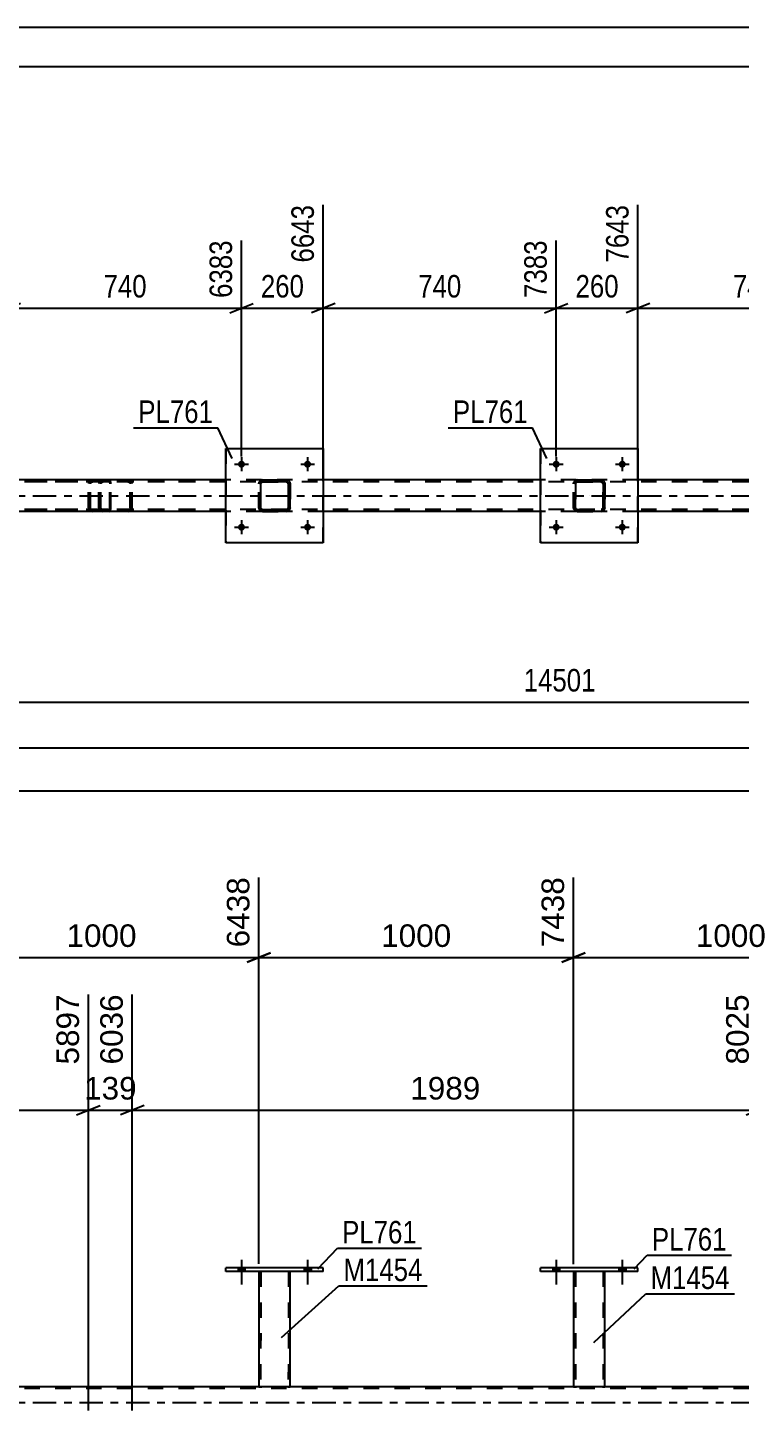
# Model space of a CAD drawing. Header units: millimetres. Extents: x -57 to 784, y -419 to 175.
# Drawn here: x 216.6 to 307.2, y -1 to 174.7 of the extents above; entities that cross this region are included whole.
import ezdxf

# ---------------------------------------------------------------- set-up
doc = ezdxf.new("R2010")
doc.units = ezdxf.units.MM
doc.linetypes.add('DXK_LINE_DOT2', pattern=[3.9198, 1.9599, -1.9599])
doc.linetypes.add('DXK_LINE_DOT3', pattern=[5.9187, 2.979, -0.9799, 0.9799, -0.9799])
doc.styles.add('Arial', font='ARIAL.TTF', dxfattribs={"height": 0.2})
doc.styles.add('Arial Narrow', font='ARIALN.TTF', dxfattribs={"height": 0.2})

# ---------------------------------------------------------------- blocks, each defined once
blk = doc.blocks.new('Unknown-122571493-1113')
at = {"color": 5, "linetype": 'Continuous'}
for p, q in [((784.26, 174.68), (-56.74, 174.68)), ((779.26, 169.68), (-51.74, 169.68))]:
    blk.add_line(p, q, dxfattribs=at)
blk = doc.blocks.new('Part-122571493-2697 - 2452')
at = {"color": 2, "linetype": 'Continuous'}
for p, q in [((241.83, 16.64), (241.83, 17.12)), ((254.23, 17.12), (241.83, 17.12)), ((254.23, 16.64), (241.83, 16.64)), ((254.23, 16.64), (254.23, 17.12))]:
    blk.add_line(p, q, dxfattribs=at)
blk = doc.blocks.new('Part-122571493-2702 - 2452')
at = {"color": 2, "linetype": 'Continuous'}
for p, q in [((286.03, 16.64), (286.03, 2)), ((290.03, 2), (290.03, 16.64)), ((286.06, 2), (286.03, 2)), ((286.17, 2), (286.06, 2)), ((286.32, 2), (286.17, 2)), ((289.73, 2), (286.32, 2)), ((289.89, 2), (289.73, 2)), ((289.99, 2), (289.89, 2)), ((289.99, 2), (290.03, 2))]:
    blk.add_line(p, q, dxfattribs=at)
at = {"color": 7, "linetype": 'DXK_LINE_DOT2'}
for p, q in [((286.03, 16.64), (286.03, 16.64)), ((286.03, 16.64), (286.03, 16.64)), ((286.03, 16.64), (286.03, 16.64)), ((286.07, 16.64), (286.03, 16.64)), ((286.03, 16.64), (286.07, 16.64)), ((286.17, 16.64), (286.07, 16.64)), ((286.07, 16.64), (286.17, 16.64)), ((286.33, 16.64), (286.17, 16.64)), ((286.17, 16.64), (286.33, 16.64)), ((286.27, 16.64), (286.27, 16.64)), ((286.27, 16.64), (286.27, 2)), ((286.29, 16.64), (286.27, 16.64)), ((286.27, 16.64), (286.29, 16.64)), ((286.34, 16.64), (286.29, 16.64)), ((286.29, 16.64), (286.34, 16.64)), ((289.74, 16.64), (286.33, 16.64)), ((289.74, 16.64), (286.33, 16.64)), ((289.64, 16.64), (286.34, 16.64)), ((286.34, 16.64), (286.42, 16.64)), ((289.72, 16.64), (286.42, 16.64)), ((289.72, 16.64), (289.64, 16.64)), ((289.77, 16.64), (289.72, 16.64)), ((289.72, 16.64), (289.77, 16.64)), ((289.74, 16.64), (289.89, 16.64)), ((289.89, 16.64), (289.74, 16.64)), ((289.79, 16.64), (289.77, 16.64)), ((289.77, 16.64), (289.79, 16.64)), ((289.79, 16.64), (289.79, 16.64)), ((289.79, 16.64), (289.79, 2)), ((289.89, 16.64), (290, 16.64)), ((290, 16.64), (289.89, 16.64)), ((290, 16.64), (290.03, 16.64)), ((290.03, 16.64), (290, 16.64)), ((290.03, 16.64), (290.03, 16.64)), ((290.03, 16.64), (290.03, 16.64)), ((290.03, 16.64), (290.03, 16.64)), ((286.03, 2), (286.06, 2)), ((286.06, 2), (286.17, 2)), ((286.17, 2), (286.32, 2)), ((286.29, 2), (286.27, 2)), ((286.27, 2), (286.29, 2)), ((286.34, 2), (286.29, 2)), ((286.29, 2), (286.32, 2)), ((289.73, 2), (286.32, 2)), ((286.32, 2), (286.34, 2)), ((289.64, 2), (286.34, 2)), ((286.34, 2), (286.42, 2)), ((289.72, 2), (286.42, 2)), ((289.72, 2), (289.64, 2)), ((289.77, 2), (289.72, 2)), ((289.72, 2), (289.77, 2)), ((289.73, 2), (289.89, 2)), ((289.79, 2), (289.77, 2)), ((289.77, 2), (289.79, 2)), ((289.89, 2), (289.99, 2)), ((289.99, 2), (290.03, 2)), ((290.03, 2), (290.03, 2)), ((290.03, 2), (290.03, 2)), ((290.03, 2), (290.03, 2)), ((290.03, 2), (290.03, 2))]:
    blk.add_line(p, q, dxfattribs=at)
blk = doc.blocks.new('Part-122571493-2707 - 2452')
at = {"color": 2, "linetype": 'Continuous'}
for p, q in [((281.83, 16.64), (281.83, 17.12)), ((294.23, 17.12), (281.83, 17.12)), ((294.23, 16.64), (281.83, 16.64)), ((294.23, 16.64), (294.23, 17.12))]:
    blk.add_line(p, q, dxfattribs=at)
blk = doc.blocks.new('Bolt-122571493-2938 - 2452')
at = {"linetype": 'Continuous'}
for points in [[(283.39, 16.64), (284.27, 16.64), (284.27, 17.12), (283.39, 17.12)], [(291.79, 16.64), (292.67, 16.64), (292.67, 17.12), (291.79, 17.12)]]:
    blk.add_hatch(color=1, dxfattribs=at).paths.add_polyline_path(points)
at = {"color": 1, "linetype": 'Continuous'}
for p, q in [((283.83, 18.12), (283.83, 15)), ((292.23, 18.12), (292.23, 15)), ((283.39, 17.12), (283.39, 16.64)), ((284.27, 17.12), (284.27, 16.64)), ((291.79, 17.12), (291.79, 16.64)), ((292.67, 17.12), (292.67, 16.64))]:
    blk.add_line(p, q, dxfattribs=at)
blk = doc.blocks.new('Part-122571493-2846 - 2452')
at = {"color": 2, "linetype": 'Continuous'}
for p, q in [((246.03, 16.64), (246.02, 2)), ((250.02, 2), (250.03, 16.64)), ((246.06, 2), (246.02, 2)), ((246.16, 2), (246.06, 2)), ((246.32, 2), (246.16, 2)), ((249.73, 2), (246.32, 2)), ((249.88, 2), (249.73, 2)), ((249.99, 2), (249.88, 2)), ((249.99, 2), (250.02, 2))]:
    blk.add_line(p, q, dxfattribs=at)
at = {"color": 7, "linetype": 'DXK_LINE_DOT2'}
for p, q in [((246.03, 16.64), (246.03, 16.64)), ((246.03, 16.64), (246.03, 16.64)), ((246.03, 16.64), (246.03, 16.64)), ((246.06, 16.64), (246.03, 16.64)), ((246.03, 16.64), (246.06, 16.64)), ((246.17, 16.64), (246.06, 16.64)), ((246.06, 16.64), (246.17, 16.64)), ((246.32, 16.64), (246.17, 16.64)), ((246.17, 16.64), (246.32, 16.64)), ((246.27, 16.64), (246.26, 2)), ((246.27, 16.64), (246.27, 16.64)), ((246.28, 16.64), (246.27, 16.64)), ((246.27, 16.64), (246.28, 16.64)), ((246.34, 16.64), (246.28, 16.64)), ((246.28, 16.64), (246.34, 16.64)), ((249.73, 16.64), (246.32, 16.64)), ((249.73, 16.64), (246.32, 16.64)), ((249.64, 16.64), (246.34, 16.64)), ((246.34, 16.64), (246.41, 16.64)), ((249.72, 16.64), (246.41, 16.64)), ((249.72, 16.64), (249.64, 16.64)), ((249.77, 16.64), (249.72, 16.64)), ((249.72, 16.64), (249.77, 16.64)), ((249.73, 16.64), (249.89, 16.64)), ((249.89, 16.64), (249.73, 16.64)), ((249.79, 16.64), (249.77, 16.64)), ((249.77, 16.64), (249.79, 16.64)), ((249.79, 16.64), (249.78, 2)), ((249.79, 16.64), (249.79, 16.64)), ((249.89, 16.64), (249.99, 16.64)), ((249.99, 16.64), (249.89, 16.64)), ((249.99, 16.64), (250.03, 16.64)), ((250.03, 16.64), (249.99, 16.64)), ((250.03, 16.64), (250.03, 16.64)), ((250.03, 16.64), (250.03, 16.64)), ((250.03, 16.64), (250.03, 16.64)), ((246.02, 2), (246.06, 2)), ((246.06, 2), (246.16, 2)), ((246.16, 2), (246.32, 2)), ((246.28, 2), (246.26, 2)), ((246.26, 2), (246.28, 2)), ((246.33, 2), (246.28, 2)), ((246.28, 2), (246.32, 2)), ((249.73, 2), (246.32, 2)), ((246.32, 2), (246.33, 2)), ((249.63, 2), (246.33, 2)), ((246.33, 2), (246.41, 2)), ((249.71, 2), (246.41, 2)), ((249.71, 2), (249.63, 2)), ((249.76, 2), (249.71, 2)), ((249.71, 2), (249.76, 2)), ((249.73, 2), (249.88, 2)), ((249.78, 2), (249.76, 2)), ((249.76, 2), (249.78, 2)), ((249.88, 2), (249.99, 2)), ((249.99, 2), (250.02, 2)), ((250.02, 2), (250.02, 2)), ((250.02, 2), (250.02, 2)), ((250.02, 2), (250.02, 2)), ((250.02, 2), (250.02, 2))]:
    blk.add_line(p, q, dxfattribs=at)
blk = doc.blocks.new('Part-122571493-2881 - 2452')
at = {"color": 7, "linetype": 'DXK_LINE_DOT2'}
for p, q in [((688.57, 1.76), (33.83, 1.76)), ((250.02, 2), (246.02, 2)), ((290.03, 2), (286.03, 2))]:
    blk.add_line(p, q, dxfattribs=at)
at = {"color": 2, "linetype": 'Continuous'}
for p, q in [((246.02, 2), (210.02, 2)), ((286.03, 2), (250.02, 2)), ((326.03, 2), (290.03, 2))]:
    blk.add_line(p, q, dxfattribs=at)
at = {"color": 7, "linetype": 'DXK_LINE_DOT3'}
blk.add_line((33.83, 0), (698.57, 0), dxfattribs=at)
blk = doc.blocks.new('Bolt-122571493-2936 - 2452')
at = {"linetype": 'Continuous'}
for points in [[(243.39, 16.64), (244.27, 16.64), (244.27, 17.12), (243.39, 17.12)], [(251.79, 16.64), (252.67, 16.64), (252.67, 17.12), (251.79, 17.12)]]:
    blk.add_hatch(color=1, dxfattribs=at).paths.add_polyline_path(points)
at = {"color": 1, "linetype": 'Continuous'}
for p, q in [((243.83, 18.12), (243.83, 15)), ((252.23, 18.12), (252.23, 15)), ((243.39, 17.12), (243.39, 16.64)), ((244.27, 17.12), (244.27, 16.64)), ((251.79, 17.12), (251.79, 16.64)), ((252.67, 17.12), (252.67, 16.64))]:
    blk.add_line(p, q, dxfattribs=at)
blk = doc.blocks.new('Bolt-122571493-2937 - 2452')
at = {"linetype": 'Continuous'}
for points in [[(283.39, 16.64), (284.27, 16.64), (284.27, 17.12), (283.39, 17.12)], [(291.79, 16.64), (292.67, 16.64), (292.67, 17.12), (291.79, 17.12)]]:
    blk.add_hatch(color=1, dxfattribs=at).paths.add_polyline_path(points)
at = {"color": 1, "linetype": 'Continuous'}
for p, q in [((283.83, 18.12), (283.83, 15)), ((292.23, 18.12), (292.23, 15)), ((283.39, 17.12), (283.39, 16.64)), ((284.27, 17.12), (284.27, 16.64)), ((291.79, 17.12), (291.79, 16.64)), ((292.67, 17.12), (292.67, 16.64))]:
    blk.add_line(p, q, dxfattribs=at)
blk = doc.blocks.new('Bolt-122571493-2971 - 2452')
at = {"linetype": 'Continuous'}
for points in [[(243.39, 16.64), (244.27, 16.64), (244.27, 17.12), (243.39, 17.12)], [(251.79, 16.64), (252.67, 16.64), (252.67, 17.12), (251.79, 17.12)]]:
    blk.add_hatch(color=1, dxfattribs=at).paths.add_polyline_path(points)
at = {"color": 1, "linetype": 'Continuous'}
for p, q in [((243.83, 18.12), (243.83, 15)), ((252.23, 18.12), (252.23, 15)), ((243.39, 17.12), (243.39, 16.64)), ((244.27, 17.12), (244.27, 16.64)), ((251.79, 17.12), (251.79, 16.64)), ((252.67, 17.12), (252.67, 16.64))]:
    blk.add_line(p, q, dxfattribs=at)
blk = doc.blocks.new('Part-122571493-1471 - 1230')
at = {"color": 2, "linetype": 'Continuous'}
for p, q in [((281.83, 109.21), (281.83, 121.21)), ((281.83, 121.21), (281.83, 121.21)), ((281.83, 121.21), (294.23, 121.21)), ((294.23, 121.21), (294.23, 109.21)), ((281.83, 109.21), (281.83, 109.21)), ((294.23, 109.21), (281.83, 109.21))]:
    blk.add_line(p, q, dxfattribs=at)
at = {"color": 7, "linetype": 'DXK_LINE_DOT2'}
for p, q in [((281.83, 121.21), (281.83, 109.21)), ((281.83, 121.21), (281.83, 121.21)), ((294.23, 109.21), (294.23, 121.21)), ((281.83, 109.21), (281.83, 109.21))]:
    blk.add_line(p, q, dxfattribs=at)
blk = doc.blocks.new('Part-122571493-1238 - 1230')
at = {"color": 7, "linetype": 'DXK_LINE_DOT2'}
for p, q in [((312.1, 117.21), (302.69, 117.21)), ((312.1, 116.97), (302.69, 116.97)), ((309.54, 116.91), (309.5, 116.73)), ((309.5, 113.69), (309.5, 116.73)), ((309.75, 116.73), (309.77, 116.82)), ((309.75, 113.69), (309.75, 116.73)), ((309.77, 116.82), (309.83, 116.9)), ((310.01, 117.21), (309.81, 117.17)), ((309.83, 116.9), (309.91, 116.95)), ((309.91, 116.95), (310.01, 116.97)), ((310.82, 116.97), (310.82, 117.21)), ((312.2, 117.17), (312.1, 117.21)), ((312.1, 116.97), (312.15, 116.95)), ((312.15, 116.95), (312.19, 116.9)), ((312.19, 116.9), (312.22, 116.82)), ((312.29, 117.07), (312.2, 117.17)), ((312.22, 116.82), (312.23, 116.73)), ((312.23, 113.69), (312.23, 116.73)), ((312.35, 116.91), (312.29, 117.07)), ((312.37, 116.73), (312.35, 116.91)), ((312.37, 113.69), (312.37, 116.73)), ((312.1, 113.45), (302.69, 113.45)), ((312.1, 113.21), (302.69, 113.21)), ((309.5, 113.69), (309.54, 113.5)), ((309.77, 113.6), (309.75, 113.69)), ((309.83, 113.52), (309.77, 113.6)), ((309.81, 113.24), (310.01, 113.21)), ((309.91, 113.47), (309.83, 113.52)), ((310.01, 113.45), (309.91, 113.47)), ((310.82, 113.24), (310.82, 113.45)), ((310.82, 113.21), (310.82, 113.24)), ((312.15, 113.47), (312.1, 113.45)), ((312.1, 113.21), (312.2, 113.24)), ((312.19, 113.52), (312.15, 113.47)), ((312.22, 113.6), (312.19, 113.52)), ((312.2, 113.24), (312.29, 113.35)), ((312.23, 113.69), (312.22, 113.6)), ((312.29, 113.35), (312.35, 113.5)), ((312.35, 113.5), (312.37, 113.69))]:
    blk.add_line(p, q, dxfattribs=at)
for centre, start, end in [((309.99, 116.71), 111.1941, 156.1506), ((309.99, 113.7), 203.8494, 248.8059)]:
    blk.add_arc(centre, 0.492, start, end, dxfattribs=at)
blk = doc.blocks.new('Part-122571493-1325 - 1230')
at = {"color": 7, "linetype": 'DXK_LINE_DOT2'}
for p, q in [((226.96, 117.21), (217.56, 117.21)), ((226.96, 116.97), (217.56, 116.97)), ((224.41, 116.91), (224.37, 116.73)), ((224.37, 113.69), (224.37, 116.73)), ((224.62, 116.73), (224.64, 116.82)), ((224.62, 113.69), (224.62, 116.73)), ((224.64, 116.82), (224.69, 116.9)), ((224.87, 117.21), (224.68, 117.17)), ((224.69, 116.9), (224.78, 116.95)), ((224.78, 116.95), (224.87, 116.97)), ((225.69, 116.97), (225.69, 117.21)), ((227.07, 117.17), (226.96, 117.21)), ((226.96, 116.97), (227.02, 116.95)), ((227.02, 116.95), (227.06, 116.9)), ((227.06, 116.9), (227.09, 116.82)), ((227.15, 117.07), (227.07, 117.17)), ((227.09, 116.82), (227.1, 116.73)), ((227.1, 113.69), (227.1, 116.73)), ((227.21, 116.91), (227.15, 117.07)), ((227.23, 116.73), (227.21, 116.91)), ((227.23, 113.69), (227.23, 116.73)), ((226.96, 113.45), (217.56, 113.45)), ((226.96, 113.21), (217.56, 113.21)), ((224.37, 113.69), (224.41, 113.5)), ((224.64, 113.6), (224.62, 113.69)), ((224.69, 113.52), (224.64, 113.6)), ((224.68, 113.24), (224.87, 113.21)), ((224.78, 113.47), (224.69, 113.52)), ((224.87, 113.45), (224.78, 113.47)), ((225.69, 113.24), (225.69, 113.45)), ((225.69, 113.21), (225.69, 113.24)), ((227.02, 113.47), (226.96, 113.45)), ((226.96, 113.21), (227.07, 113.24)), ((227.06, 113.52), (227.02, 113.47)), ((227.09, 113.6), (227.06, 113.52)), ((227.07, 113.24), (227.15, 113.35)), ((227.1, 113.69), (227.09, 113.6)), ((227.15, 113.35), (227.21, 113.5)), ((227.21, 113.5), (227.23, 113.69))]:
    blk.add_line(p, q, dxfattribs=at)
for centre, start, end in [((224.86, 116.71), 111.1941, 156.1506), ((224.86, 113.7), 203.8494, 248.8059)]:
    blk.add_arc(centre, 0.492, start, end, dxfattribs=at)
blk = doc.blocks.new('Bolt-122571493-1270 - 1230')
at = {"linetype": 'Continuous'}
for points in [[(283.39, 119.21), (283.4, 119.3), (283.43, 119.39), (283.48, 119.47), (283.54, 119.53), (283.61, 119.59), (283.7, 119.63), (283.79, 119.65), (283.88, 119.65), (283.97, 119.63), (284.05, 119.59), (284.13, 119.53), (284.19, 119.47), (284.23, 119.39), (284.26, 119.3), (284.27, 119.21), (284.26, 119.12), (284.23, 119.03), (284.19, 118.95), (284.13, 118.88), (284.05, 118.83), (283.97, 118.79), (283.88, 118.77), (283.79, 118.77), (283.7, 118.79), (283.61, 118.83), (283.54, 118.88), (283.48, 118.95), (283.43, 119.03), (283.4, 119.12)], [(291.79, 119.21), (291.8, 119.3), (291.83, 119.39), (291.88, 119.47), (291.94, 119.53), (292.01, 119.59), (292.1, 119.63), (292.19, 119.65), (292.28, 119.65), (292.37, 119.63), (292.45, 119.59), (292.53, 119.53), (292.59, 119.47), (292.63, 119.39), (292.66, 119.3), (292.67, 119.21), (292.66, 119.12), (292.63, 119.03), (292.59, 118.95), (292.53, 118.88), (292.45, 118.83), (292.37, 118.79), (292.28, 118.77), (292.19, 118.77), (292.1, 118.79), (292.01, 118.83), (291.94, 118.88), (291.88, 118.95), (291.83, 119.03), (291.8, 119.12)]]:
    blk.add_hatch(color=1, dxfattribs=at).paths.add_polyline_path(points)
at = {"color": 1, "linetype": 'Continuous'}
for p, q in [((283.83, 120.09), (283.83, 118.33)), ((292.23, 120.09), (292.23, 118.33)), ((282.95, 119.21), (284.71, 119.21)), ((291.35, 119.21), (293.11, 119.21))]:
    blk.add_line(p, q, dxfattribs=at)
blk = doc.blocks.new('Bolt-122571493-1271 - 1230')
at = {"linetype": 'Continuous'}
for points in [[(283.39, 111.21), (283.4, 111.3), (283.43, 111.39), (283.48, 111.47), (283.54, 111.53), (283.61, 111.59), (283.7, 111.63), (283.79, 111.65), (283.88, 111.65), (283.97, 111.63), (284.05, 111.59), (284.13, 111.53), (284.19, 111.47), (284.23, 111.39), (284.26, 111.3), (284.27, 111.21), (284.26, 111.12), (284.23, 111.03), (284.19, 110.95), (284.13, 110.88), (284.05, 110.83), (283.97, 110.79), (283.88, 110.77), (283.79, 110.77), (283.7, 110.79), (283.61, 110.83), (283.54, 110.88), (283.48, 110.95), (283.43, 111.03), (283.4, 111.12)], [(291.79, 111.21), (291.8, 111.3), (291.83, 111.39), (291.88, 111.47), (291.94, 111.53), (292.01, 111.59), (292.1, 111.63), (292.19, 111.65), (292.28, 111.65), (292.37, 111.63), (292.45, 111.59), (292.53, 111.53), (292.59, 111.47), (292.63, 111.39), (292.66, 111.3), (292.67, 111.21), (292.66, 111.12), (292.63, 111.03), (292.59, 110.95), (292.53, 110.88), (292.45, 110.83), (292.37, 110.79), (292.28, 110.77), (292.19, 110.77), (292.1, 110.79), (292.01, 110.83), (291.94, 110.88), (291.88, 110.95), (291.83, 111.03), (291.8, 111.12)]]:
    blk.add_hatch(color=1, dxfattribs=at).paths.add_polyline_path(points)
at = {"color": 1, "linetype": 'Continuous'}
for p, q in [((282.95, 111.21), (284.71, 111.21)), ((283.83, 112.09), (283.83, 110.33)), ((291.35, 111.21), (293.11, 111.21)), ((292.23, 112.09), (292.23, 110.33))]:
    blk.add_line(p, q, dxfattribs=at)
blk = doc.blocks.new('Bolt-122571493-1272 - 1230')
at = {"linetype": 'Continuous'}
for points in [[(243.39, 119.21), (243.4, 119.3), (243.42, 119.39), (243.47, 119.47), (243.53, 119.53), (243.61, 119.59), (243.69, 119.63), (243.78, 119.65), (243.87, 119.65), (243.96, 119.63), (244.05, 119.59), (244.12, 119.53), (244.18, 119.47), (244.23, 119.39), (244.26, 119.3), (244.27, 119.21), (244.26, 119.12), (244.23, 119.03), (244.18, 118.95), (244.12, 118.88), (244.05, 118.83), (243.96, 118.79), (243.87, 118.77), (243.78, 118.77), (243.69, 118.79), (243.61, 118.83), (243.53, 118.88), (243.47, 118.95), (243.42, 119.03), (243.4, 119.12)], [(251.79, 119.21), (251.8, 119.3), (251.82, 119.39), (251.87, 119.47), (251.93, 119.53), (252.01, 119.59), (252.09, 119.63), (252.18, 119.65), (252.27, 119.65), (252.36, 119.63), (252.45, 119.59), (252.52, 119.53), (252.58, 119.47), (252.63, 119.39), (252.66, 119.3), (252.67, 119.21), (252.66, 119.12), (252.63, 119.03), (252.58, 118.95), (252.52, 118.88), (252.45, 118.83), (252.36, 118.79), (252.27, 118.77), (252.18, 118.77), (252.09, 118.79), (252.01, 118.83), (251.93, 118.88), (251.87, 118.95), (251.82, 119.03), (251.8, 119.12)]]:
    blk.add_hatch(color=1, dxfattribs=at).paths.add_polyline_path(points)
at = {"color": 1, "linetype": 'Continuous'}
for p, q in [((243.83, 120.09), (243.83, 118.33)), ((252.23, 120.09), (252.23, 118.33)), ((242.95, 119.21), (244.71, 119.21)), ((251.35, 119.21), (253.11, 119.21))]:
    blk.add_line(p, q, dxfattribs=at)
blk = doc.blocks.new('Bolt-122571493-1273 - 1230')
at = {"linetype": 'Continuous'}
for points in [[(243.39, 111.21), (243.4, 111.3), (243.42, 111.39), (243.47, 111.47), (243.53, 111.53), (243.61, 111.59), (243.69, 111.63), (243.78, 111.65), (243.87, 111.65), (243.96, 111.63), (244.05, 111.59), (244.12, 111.53), (244.18, 111.47), (244.23, 111.39), (244.26, 111.3), (244.27, 111.21), (244.26, 111.12), (244.23, 111.03), (244.18, 110.95), (244.12, 110.88), (244.05, 110.83), (243.96, 110.79), (243.87, 110.77), (243.78, 110.77), (243.69, 110.79), (243.61, 110.83), (243.53, 110.88), (243.47, 110.95), (243.42, 111.03), (243.4, 111.12)], [(251.79, 111.21), (251.8, 111.3), (251.82, 111.39), (251.87, 111.47), (251.93, 111.53), (252.01, 111.59), (252.09, 111.63), (252.18, 111.65), (252.27, 111.65), (252.36, 111.63), (252.45, 111.59), (252.52, 111.53), (252.58, 111.47), (252.63, 111.39), (252.66, 111.3), (252.67, 111.21), (252.66, 111.12), (252.63, 111.03), (252.58, 110.95), (252.52, 110.88), (252.45, 110.83), (252.36, 110.79), (252.27, 110.77), (252.18, 110.77), (252.09, 110.79), (252.01, 110.83), (251.93, 110.88), (251.87, 110.95), (251.82, 111.03), (251.8, 111.12)]]:
    blk.add_hatch(color=1, dxfattribs=at).paths.add_polyline_path(points)
at = {"color": 1, "linetype": 'Continuous'}
for p, q in [((242.95, 111.21), (244.71, 111.21)), ((243.83, 112.09), (243.83, 110.33)), ((251.35, 111.21), (253.11, 111.21)), ((252.23, 112.09), (252.23, 110.33))]:
    blk.add_line(p, q, dxfattribs=at)
blk = doc.blocks.new('Part-122571493-1460 - 1230')
at = {"color": 7, "linetype": 'DXK_LINE_DOT2'}
for p, q in [((246.02, 116.73), (246.06, 116.91)), ((246.02, 116.73), (246.03, 116.73)), ((246.02, 113.69), (246.02, 116.73)), ((246.06, 116.91), (246.03, 116.73)), ((246.03, 113.69), (246.03, 116.73)), ((246.28, 116.82), (246.26, 116.73)), ((246.27, 116.73), (246.26, 116.73)), ((246.26, 116.73), (246.26, 113.69)), ((246.27, 116.73), (246.28, 116.82)), ((246.27, 113.69), (246.27, 116.73)), ((246.28, 116.82), (246.34, 116.9)), ((246.33, 116.9), (246.28, 116.82)), ((246.32, 117.17), (246.5, 117.21)), ((246.51, 117.21), (246.32, 117.17)), ((246.41, 116.95), (246.33, 116.9)), ((246.34, 116.9), (246.41, 116.95)), ((246.41, 116.95), (246.51, 116.97)), ((246.5, 116.97), (246.41, 116.95)), ((246.51, 117.21), (246.5, 117.21)), ((246.5, 117.21), (249.54, 117.21)), ((246.5, 116.97), (246.51, 116.97)), ((249.54, 116.97), (246.5, 116.97)), ((246.51, 117.21), (249.55, 117.21)), ((246.51, 116.97), (249.55, 116.97)), ((249.54, 117.21), (249.55, 117.21)), ((249.54, 117.21), (249.73, 117.17)), ((249.55, 116.97), (249.54, 116.97)), ((249.63, 116.95), (249.54, 116.97)), ((249.73, 117.17), (249.55, 117.21)), ((249.55, 116.97), (249.64, 116.95)), ((249.63, 116.95), (249.64, 116.95)), ((249.71, 116.9), (249.63, 116.95)), ((249.64, 116.95), (249.72, 116.9)), ((249.76, 116.82), (249.71, 116.9)), ((249.72, 116.9), (249.77, 116.82)), ((249.78, 116.73), (249.76, 116.82)), ((249.77, 116.82), (249.79, 116.73)), ((249.79, 116.73), (249.78, 116.73)), ((249.78, 116.73), (249.78, 113.69)), ((249.79, 113.69), (249.79, 116.73)), ((249.99, 116.91), (250.02, 116.73)), ((250.03, 116.73), (249.99, 116.91)), ((250.03, 116.73), (250.02, 116.73)), ((250.02, 116.73), (250.02, 113.69)), ((250.03, 113.69), (250.03, 116.73)), ((246.03, 113.69), (246.02, 113.69)), ((246.06, 113.5), (246.02, 113.69)), ((246.03, 113.69), (246.06, 113.5)), ((246.26, 113.69), (246.27, 113.69)), ((246.26, 113.69), (246.28, 113.6)), ((246.28, 113.6), (246.27, 113.69)), ((246.34, 113.52), (246.28, 113.6)), ((246.28, 113.6), (246.33, 113.52)), ((246.32, 113.24), (246.32, 113.24)), ((246.5, 113.21), (246.32, 113.24)), ((246.32, 113.24), (246.51, 113.21)), ((246.33, 113.52), (246.41, 113.47)), ((246.41, 113.47), (246.34, 113.52)), ((246.51, 113.45), (246.41, 113.47)), ((246.41, 113.47), (246.5, 113.45)), ((246.51, 113.45), (246.5, 113.45)), ((246.5, 113.45), (249.54, 113.45)), ((246.51, 113.21), (246.5, 113.21)), ((246.5, 113.21), (249.54, 113.21)), ((246.51, 113.45), (249.55, 113.45)), ((246.51, 113.21), (249.55, 113.21)), ((249.54, 113.45), (249.63, 113.47)), ((249.54, 113.45), (249.55, 113.45)), ((249.73, 113.24), (249.54, 113.21)), ((249.54, 113.21), (249.55, 113.21)), ((249.64, 113.47), (249.55, 113.45)), ((249.55, 113.21), (249.73, 113.24)), ((249.63, 113.47), (249.71, 113.52)), ((249.72, 113.52), (249.64, 113.47)), ((249.71, 113.52), (249.76, 113.6)), ((249.77, 113.6), (249.72, 113.52)), ((249.76, 113.6), (249.78, 113.69)), ((249.79, 113.69), (249.77, 113.6)), ((249.78, 113.69), (249.79, 113.69)), ((250.02, 113.69), (249.99, 113.5)), ((249.99, 113.5), (250.03, 113.69)), ((250.02, 113.69), (250.03, 113.69))]:
    blk.add_line(p, q, dxfattribs=at)
at = {"color": 7, "linetype": 'DXK_LINE_DOT3'}
blk.add_line((248.03, 115.21), (248.02, 115.21), dxfattribs=at)
at = {"color": 7, "linetype": 'DXK_LINE_DOT2'}
for centre, start, end in [((246.5, 116.73), 112.5, 157.5), ((246.51, 116.73), 112.5, 157.5), ((249.54, 116.73), 22.5, 67.5), ((249.55, 116.73), 22.5, 67.5), ((246.5, 113.69), 202.5, 247.5), ((246.51, 113.69), 202.5, 247.5), ((249.54, 113.69), 292.5, 337.5), ((249.55, 113.69), 292.5, 337.5)]:
    blk.add_arc(centre, 0.48, start, end, dxfattribs=at)
blk = doc.blocks.new('Part-122571493-1465 - 1230')
at = {"color": 2, "linetype": 'Continuous'}
for p, q in [((241.83, 109.21), (241.83, 121.21)), ((241.83, 121.21), (241.83, 121.21)), ((241.83, 121.21), (254.23, 121.21)), ((254.23, 121.21), (254.23, 109.21)), ((241.83, 109.21), (241.83, 109.21)), ((254.23, 109.21), (241.83, 109.21))]:
    blk.add_line(p, q, dxfattribs=at)
at = {"color": 7, "linetype": 'DXK_LINE_DOT2'}
for p, q in [((241.83, 121.21), (241.83, 109.21)), ((241.83, 121.21), (241.83, 121.21)), ((254.23, 109.21), (254.23, 121.21)), ((241.83, 109.21), (241.83, 109.21))]:
    blk.add_line(p, q, dxfattribs=at)
blk = doc.blocks.new('Part-122571493-1466 - 1230')
at = {"color": 7, "linetype": 'DXK_LINE_DOT2'}
for p, q in [((286.03, 116.73), (286.06, 116.91)), ((286.07, 116.91), (286.03, 116.73)), ((286.03, 113.69), (286.03, 116.73)), ((286.03, 116.73), (286.03, 116.73)), ((286.03, 113.69), (286.03, 116.73)), ((286.27, 116.73), (286.29, 116.82)), ((286.29, 116.82), (286.27, 116.73)), ((286.27, 113.69), (286.27, 116.73)), ((286.27, 116.73), (286.27, 116.73)), ((286.27, 116.73), (286.27, 113.69)), ((286.29, 116.82), (286.34, 116.9)), ((286.34, 116.9), (286.29, 116.82)), ((286.32, 117.17), (286.51, 117.21)), ((286.51, 117.21), (286.33, 117.17)), ((286.34, 116.9), (286.42, 116.95)), ((286.42, 116.95), (286.34, 116.9)), ((286.42, 116.95), (286.51, 116.97)), ((286.51, 116.97), (286.42, 116.95)), ((286.51, 117.21), (289.55, 117.21)), ((286.51, 117.21), (286.51, 117.21)), ((286.51, 117.21), (289.55, 117.21)), ((286.51, 116.97), (289.55, 116.97)), ((286.51, 116.97), (286.51, 116.97)), ((289.55, 116.97), (286.51, 116.97)), ((289.55, 117.21), (289.55, 117.21)), ((289.55, 117.21), (289.73, 117.17)), ((289.74, 117.17), (289.55, 117.21)), ((289.55, 116.97), (289.55, 116.97)), ((289.55, 116.97), (289.64, 116.95)), ((289.64, 116.95), (289.55, 116.97)), ((289.64, 116.95), (289.64, 116.95)), ((289.64, 116.95), (289.72, 116.9)), ((289.72, 116.9), (289.64, 116.95)), ((289.72, 116.9), (289.77, 116.82)), ((289.77, 116.82), (289.72, 116.9)), ((289.77, 116.82), (289.79, 116.73)), ((289.79, 116.73), (289.77, 116.82)), ((289.79, 113.69), (289.79, 116.73)), ((289.79, 116.73), (289.79, 116.73)), ((289.79, 116.73), (289.79, 113.69)), ((289.99, 116.91), (290.03, 116.73)), ((290.03, 116.73), (290, 116.91)), ((290.03, 113.69), (290.03, 116.73)), ((290.03, 116.73), (290.03, 116.73)), ((290.03, 116.73), (290.03, 113.69)), ((286.03, 113.69), (286.03, 113.69)), ((286.06, 113.5), (286.03, 113.69)), ((286.03, 113.69), (286.07, 113.5)), ((286.27, 113.69), (286.27, 113.69)), ((286.29, 113.6), (286.27, 113.69)), ((286.27, 113.69), (286.29, 113.6)), ((286.34, 113.52), (286.29, 113.6)), ((286.29, 113.6), (286.34, 113.52)), ((286.32, 113.24), (286.33, 113.24)), ((286.51, 113.21), (286.32, 113.24)), ((286.33, 113.24), (286.51, 113.21)), ((286.42, 113.47), (286.34, 113.52)), ((286.34, 113.52), (286.42, 113.47)), ((286.51, 113.45), (286.42, 113.47)), ((286.42, 113.47), (286.51, 113.45)), ((286.51, 113.45), (289.55, 113.45)), ((286.51, 113.45), (286.51, 113.45)), ((286.51, 113.45), (289.55, 113.45)), ((286.51, 113.21), (289.55, 113.21)), ((286.51, 113.21), (286.51, 113.21)), ((286.51, 113.21), (289.55, 113.21)), ((289.64, 113.47), (289.55, 113.45)), ((289.55, 113.45), (289.64, 113.47)), ((289.55, 113.45), (289.55, 113.45)), ((289.73, 113.24), (289.55, 113.21)), ((289.55, 113.21), (289.74, 113.24)), ((289.55, 113.21), (289.55, 113.21)), ((289.72, 113.52), (289.64, 113.47)), ((289.64, 113.47), (289.72, 113.52)), ((289.77, 113.6), (289.72, 113.52)), ((289.72, 113.52), (289.77, 113.6)), ((289.79, 113.69), (289.77, 113.6)), ((289.77, 113.6), (289.79, 113.69)), ((289.79, 113.69), (289.79, 113.69)), ((290.03, 113.69), (289.99, 113.5)), ((290, 113.5), (290.03, 113.69)), ((290.03, 113.69), (290.03, 113.69))]:
    blk.add_line(p, q, dxfattribs=at)
at = {"color": 7, "linetype": 'DXK_LINE_DOT3'}
blk.add_line((288.04, 115.21), (288.02, 115.21), dxfattribs=at)
at = {"color": 7, "linetype": 'DXK_LINE_DOT2'}
for centre, start, end in [((286.51, 116.73), 112.5, 157.5), ((286.51, 116.73), 112.5, 157.5), ((289.55, 116.73), 22.5, 67.5), ((289.55, 116.73), 22.5, 67.5), ((286.51, 113.69), 202.5, 247.5), ((286.51, 113.69), 202.5, 247.5), ((289.55, 113.69), 292.5, 337.5), ((289.55, 113.69), 292.5, 337.5)]:
    blk.add_arc(centre, 0.48, start, end, dxfattribs=at)
blk = doc.blocks.new('Part-122571493-1532 - 1230')
at = {"color": 7, "linetype": 'DXK_LINE_DOT2'}
for p, q in [((225.73, 116.91), (225.69, 116.73)), ((225.69, 113.69), (225.69, 116.73)), ((225.94, 116.73), (225.96, 116.82)), ((225.94, 113.69), (225.94, 116.73)), ((225.96, 116.82), (226.02, 116.9)), ((226.2, 117.21), (226, 117.17)), ((226.02, 116.9), (226.1, 116.95)), ((226.1, 116.95), (226.2, 116.97)), ((237.97, 117.21), (226.2, 117.21)), ((237.97, 116.97), (226.2, 116.97)), ((229.63, 117.17), (229.43, 117.21)), ((229.43, 116.97), (229.53, 116.95)), ((229.53, 116.95), (229.61, 116.9)), ((229.61, 116.9), (229.67, 116.82)), ((229.67, 116.82), (229.69, 116.73)), ((229.69, 113.69), (229.69, 116.73)), ((229.94, 116.73), (229.9, 116.91)), ((229.94, 113.69), (229.94, 116.73)), ((225.69, 113.69), (225.73, 113.5)), ((225.96, 113.6), (225.94, 113.69)), ((226.02, 113.52), (225.96, 113.6)), ((226, 113.24), (226.2, 113.21)), ((226.1, 113.47), (226.02, 113.52)), ((226.2, 113.45), (226.1, 113.47)), ((237.97, 113.45), (226.2, 113.45)), ((237.97, 113.21), (226.2, 113.21)), ((229.53, 113.47), (229.43, 113.45)), ((229.43, 113.21), (229.63, 113.24)), ((229.61, 113.52), (229.53, 113.47)), ((229.67, 113.6), (229.61, 113.52)), ((229.69, 113.69), (229.67, 113.6)), ((229.9, 113.5), (229.94, 113.69))]:
    blk.add_line(p, q, dxfattribs=at)
for centre, start, end in [((226.18, 116.71), 110.7583, 155.68), ((229.45, 116.71), 24.32, 69.2417), ((226.18, 113.71), 204.32, 249.2417), ((229.45, 113.71), 290.7583, 335.68)]:
    blk.add_arc(centre, 0.496, start, end, dxfattribs=at)
blk = doc.blocks.new('Part-122571493-1578 - 1230')
at = {"color": 7, "linetype": 'DXK_LINE_DOT2'}
for p, q in [((688.57, 116.97), (33.83, 116.97)), ((254.23, 117.21), (241.83, 117.21)), ((294.23, 117.21), (281.83, 117.21)), ((688.57, 113.45), (33.83, 113.45)), ((254.23, 113.21), (241.83, 113.21)), ((294.23, 113.21), (281.83, 113.21))]:
    blk.add_line(p, q, dxfattribs=at)
at = {"color": 2, "linetype": 'Continuous'}
for p, q in [((241.83, 117.21), (214.23, 117.21)), ((281.83, 117.21), (254.23, 117.21)), ((321.83, 117.21), (294.23, 117.21)), ((241.83, 113.21), (214.23, 113.21)), ((281.83, 113.21), (254.23, 113.21)), ((321.83, 113.21), (294.23, 113.21))]:
    blk.add_line(p, q, dxfattribs=at)
at = {"color": 7, "linetype": 'DXK_LINE_DOT3'}
blk.add_line((33.83, 115.21), (688.57, 115.21), dxfattribs=at)
blk = doc.blocks.new('StraightDimension-122571493-17809 - 2452')
at = {"color": 7, "linetype": 'Continuous'}
for p, q in [((206.03, 17.62), (206.03, 66.72)), ((246.03, 17.6), (246.03, 66.72)), ((207.53, 57.13), (204.53, 55.93)), ((206.03, 56.53), (246.03, 56.53)), ((244.53, 55.93), (247.53, 57.13))]:
    blk.add_line(p, q, dxfattribs=at)
at = {"color": 0, "linetype": 'Continuous'}
blk.add_wipeout([(245.43, 67.32), (241.23, 67.32), (241.23, 57.23), (245.43, 57.23)], dxfattribs=at)
at = {"color": 0}
blk.add_wipeout([(231.07, 57.28), (231.07, 61.48), (220.98, 61.48), (220.98, 57.28)], dxfattribs=at)
at = {"color": 3, "linetype": 'Continuous', "style": 'Arial'}
blk.add_text('6438', height=2.865, rotation=90.0002, dxfattribs=at).set_placement((244.83, 57.83))
at = {"color": 3, "style": 'Arial'}
blk.add_text('1000', height=2.865, dxfattribs=at).set_placement((221.58, 57.88))
blk = doc.blocks.new('StraightDimension-122571493-17807 - 2452')
at = {"color": 7, "linetype": 'Continuous'}
for p, q in [((286.03, 17.59), (286.03, 66.72)), ((326.03, 17.58), (326.03, 66.72)), ((287.53, 57.13), (284.53, 55.93)), ((286.03, 56.53), (326.03, 56.53)), ((324.53, 55.93), (327.53, 57.13))]:
    blk.add_line(p, q, dxfattribs=at)
at = {"color": 0, "linetype": 'Continuous'}
blk.add_wipeout([(325.43, 67.32), (321.23, 67.32), (321.23, 57.23), (325.43, 57.23)], dxfattribs=at)
at = {"color": 0}
blk.add_wipeout([(311.08, 57.28), (311.08, 61.48), (300.98, 61.48), (300.98, 57.28)], dxfattribs=at)
at = {"color": 3, "linetype": 'Continuous', "style": 'Arial'}
blk.add_text('8438', height=2.865, rotation=90.0002, dxfattribs=at).set_placement((324.83, 57.83))
at = {"color": 3, "style": 'Arial'}
blk.add_text('1000', height=2.865, dxfattribs=at).set_placement((301.58, 57.88))
blk = doc.blocks.new('StraightDimension-122571493-3848 - 2452')
at = {"color": 7, "linetype": 'Continuous'}
for p, q in [((224.37, -1), (224.37, 51.84)), ((229.94, -1), (229.94, 51.84)), ((222.87, 36.54), (225.87, 37.74)), ((224.37, 37.14), (229.94, 37.14)), ((231.44, 37.74), (228.44, 36.54))]:
    blk.add_line(p, q, dxfattribs=at)
at = {"color": 0}
blk.add_wipeout([(231.09, 37.89), (231.09, 42.09), (223.22, 42.09), (223.22, 37.89)], dxfattribs=at)
at = {"color": 3, "style": 'Arial'}
blk.add_text('139', height=2.865, dxfattribs=at).set_placement((223.82, 38.49))
at = {"color": 0, "linetype": 'Continuous'}
blk.add_wipeout([(229.34, 52.44), (225.14, 52.44), (225.14, 42.34), (229.34, 42.34)], dxfattribs=at)
at = {"color": 3, "linetype": 'Continuous', "style": 'Arial'}
blk.add_text('6036', height=2.865, rotation=90.0002, dxfattribs=at).set_placement((228.74, 42.94))
blk = doc.blocks.new('StraightDimension-122571493-17808 - 2452')
at = {"color": 7, "linetype": 'Continuous'}
for p, q in [((246.03, 17.6), (246.03, 66.72)), ((286.03, 17.59), (286.03, 66.72)), ((247.53, 57.13), (244.53, 55.93)), ((246.03, 56.53), (286.03, 56.53)), ((284.53, 55.93), (287.53, 57.13))]:
    blk.add_line(p, q, dxfattribs=at)
at = {"color": 0, "linetype": 'Continuous'}
blk.add_wipeout([(285.43, 67.32), (281.23, 67.32), (281.23, 57.23), (285.43, 57.23)], dxfattribs=at)
at = {"color": 0}
blk.add_wipeout([(271.08, 57.28), (271.08, 61.48), (260.98, 61.48), (260.98, 57.28)], dxfattribs=at)
at = {"color": 3, "linetype": 'Continuous', "style": 'Arial'}
blk.add_text('7438', height=2.865, rotation=90.0002, dxfattribs=at).set_placement((284.83, 57.83))
at = {"color": 3, "style": 'Arial'}
blk.add_text('1000', height=2.865, dxfattribs=at).set_placement((261.58, 57.88))
blk = doc.blocks.new('StraightDimension-122571493-3834 - 2452')
at = {"color": 7, "linetype": 'Continuous'}
for p, q in [((144.81, -1), (144.81, 51.84)), ((224.37, -1), (224.37, 51.84)), ((146.31, 37.74), (143.31, 36.54)), ((144.81, 37.14), (224.37, 37.14)), ((222.87, 36.54), (225.87, 37.74))]:
    blk.add_line(p, q, dxfattribs=at)
at = {"color": 0, "linetype": 'Continuous'}
blk.add_wipeout([(223.77, 52.44), (219.57, 52.44), (219.57, 42.34), (223.77, 42.34)], dxfattribs=at)
at = {"color": 0}
blk.add_wipeout([(189.64, 37.89), (189.64, 42.09), (179.54, 42.09), (179.54, 37.89)], dxfattribs=at)
at = {"color": 3, "linetype": 'Continuous', "style": 'Arial'}
blk.add_text('5897', height=2.865, rotation=90.0002, dxfattribs=at).set_placement((223.17, 42.94))
at = {"color": 3, "style": 'Arial'}
blk.add_text('1989', height=2.865, dxfattribs=at).set_placement((180.14, 38.49))
blk = doc.blocks.new('StraightDimension-122571493-3862 - 2452')
at = {"color": 7, "linetype": 'Continuous'}
for p, q in [((229.94, -1), (229.94, 51.84)), ((309.5, -1), (309.5, 51.84)), ((231.44, 37.74), (228.44, 36.54)), ((229.94, 37.14), (309.5, 37.14)), ((308, 36.54), (311, 37.74))]:
    blk.add_line(p, q, dxfattribs=at)
at = {"color": 0, "linetype": 'Continuous'}
blk.add_wipeout([(308.9, 52.44), (304.7, 52.44), (304.7, 42.34), (308.9, 42.34)], dxfattribs=at)
at = {"color": 0}
blk.add_wipeout([(274.77, 37.89), (274.77, 42.09), (264.68, 42.09), (264.68, 37.89)], dxfattribs=at)
at = {"color": 3, "linetype": 'Continuous', "style": 'Arial'}
blk.add_text('8025', height=2.865, rotation=90.0002, dxfattribs=at).set_placement((308.3, 42.94))
at = {"color": 3, "style": 'Arial'}
blk.add_text('1989', height=2.865, dxfattribs=at).set_placement((265.28, 38.49))
blk = doc.blocks.new('StraightDimension-122571493-1738 - 1230')
at = {"color": 7, "linetype": 'Continuous'}
blk.add_line((0, 83.16), (688.57, 83.16), dxfattribs=at)
blk = doc.blocks.new('StraightDimension-122571493-23758 - 1230')
at = {"color": 7, "linetype": 'Continuous'}
for p, q in [((294.23, 118.21), (294.23, 152.15)), ((283.83, 120.21), (283.83, 147.65)), ((282.33, 138.44), (285.33, 139.64)), ((283.83, 139.04), (294.23, 139.04)), ((295.73, 139.64), (292.73, 138.44))]:
    blk.add_line(p, q, dxfattribs=at)
at = {"color": 0}
blk.add_wipeout([(292.37, 139.79), (292.37, 143.99), (285.69, 143.99), (285.69, 139.79)], dxfattribs=at)
at = {"color": 3, "style": 'Arial Narrow'}
blk.add_text('260', height=2.863, dxfattribs=at).set_placement((286.29, 140.39))
at = {"color": 0, "linetype": 'Continuous'}
blk.add_wipeout([(293.63, 152.75), (289.43, 152.75), (289.43, 144.24), (293.63, 144.24)], dxfattribs=at)
at = {"color": 3, "linetype": 'Continuous', "style": 'Arial Narrow'}
blk.add_text('7643', height=2.863, rotation=90.0002, dxfattribs=at).set_placement((293.03, 144.84))
blk = doc.blocks.new('StraightDimension-122571493-2438 - 1230')
at = {"color": 7, "linetype": 'Continuous'}
blk.add_line((-0.64, 77.7), (689.21, 77.7), dxfattribs=at)
blk = doc.blocks.new('StraightDimension-122571493-23757 - 1230')
at = {"color": 7, "linetype": 'Continuous'}
for p, q in [((294.23, 118.21), (294.23, 152.15)), ((323.83, 120.21), (323.83, 147.65)), ((295.73, 139.64), (292.73, 138.44)), ((294.23, 139.04), (323.83, 139.04)), ((322.33, 138.44), (325.33, 139.64))]:
    blk.add_line(p, q, dxfattribs=at)
at = {"color": 0, "linetype": 'Continuous'}
blk.add_wipeout([(323.23, 148.25), (319.03, 148.25), (319.03, 139.74), (323.23, 139.74)], dxfattribs=at)
at = {"color": 0}
blk.add_wipeout([(312.37, 139.79), (312.37, 143.99), (305.69, 143.99), (305.69, 139.79)], dxfattribs=at)
at = {"color": 3, "linetype": 'Continuous', "style": 'Arial Narrow'}
blk.add_text('8383', height=2.863, rotation=90.0002, dxfattribs=at).set_placement((322.63, 140.34))
at = {"color": 3, "style": 'Arial Narrow'}
blk.add_text('740', height=2.863, dxfattribs=at).set_placement((306.29, 140.39))
blk = doc.blocks.new('StraightDimension-122571493-23759 - 1230')
at = {"color": 7, "linetype": 'Continuous'}
for p, q in [((254.23, 118.21), (254.23, 152.15)), ((283.83, 120.21), (283.83, 147.65)), ((255.73, 139.64), (252.73, 138.44)), ((254.23, 139.04), (283.83, 139.04)), ((282.33, 138.44), (285.33, 139.64))]:
    blk.add_line(p, q, dxfattribs=at)
at = {"color": 0, "linetype": 'Continuous'}
blk.add_wipeout([(283.23, 148.25), (279.03, 148.25), (279.03, 139.74), (283.23, 139.74)], dxfattribs=at)
at = {"color": 0}
blk.add_wipeout([(272.37, 139.79), (272.37, 143.99), (265.69, 143.99), (265.69, 139.79)], dxfattribs=at)
at = {"color": 3, "linetype": 'Continuous', "style": 'Arial Narrow'}
blk.add_text('7383', height=2.863, rotation=90.0002, dxfattribs=at).set_placement((282.63, 140.34))
at = {"color": 3, "style": 'Arial Narrow'}
blk.add_text('740', height=2.863, dxfattribs=at).set_placement((266.29, 140.39))
blk = doc.blocks.new('StraightDimension-122571493-23760 - 1230')
at = {"color": 7, "linetype": 'Continuous'}
for p, q in [((254.23, 118.21), (254.23, 152.15)), ((243.83, 120.21), (243.83, 147.65)), ((242.33, 138.44), (245.33, 139.64)), ((243.83, 139.04), (254.23, 139.04)), ((255.73, 139.64), (252.73, 138.44))]:
    blk.add_line(p, q, dxfattribs=at)
at = {"color": 0}
blk.add_wipeout([(252.37, 139.79), (252.37, 143.99), (245.69, 143.99), (245.69, 139.79)], dxfattribs=at)
at = {"color": 3, "style": 'Arial Narrow'}
blk.add_text('260', height=2.863, dxfattribs=at).set_placement((246.29, 140.39))
at = {"color": 0, "linetype": 'Continuous'}
blk.add_wipeout([(253.63, 152.75), (249.43, 152.75), (249.43, 144.24), (253.63, 144.24)], dxfattribs=at)
at = {"color": 3, "linetype": 'Continuous', "style": 'Arial Narrow'}
blk.add_text('6643', height=2.863, rotation=90.0002, dxfattribs=at).set_placement((253.03, 144.84))
blk = doc.blocks.new('StraightDimension-122571493-23761 - 1230')
at = {"color": 7, "linetype": 'Continuous'}
for p, q in [((214.23, 118.21), (214.23, 152.15)), ((243.83, 120.21), (243.83, 147.65)), ((215.73, 139.64), (212.73, 138.44)), ((214.23, 139.04), (243.83, 139.04)), ((242.33, 138.44), (245.33, 139.64))]:
    blk.add_line(p, q, dxfattribs=at)
at = {"color": 0, "linetype": 'Continuous'}
blk.add_wipeout([(243.23, 148.25), (239.03, 148.25), (239.03, 139.74), (243.23, 139.74)], dxfattribs=at)
at = {"color": 0}
blk.add_wipeout([(232.37, 139.79), (232.37, 143.99), (225.69, 143.99), (225.69, 139.79)], dxfattribs=at)
at = {"color": 3, "linetype": 'Continuous', "style": 'Arial Narrow'}
blk.add_text('6383', height=2.863, rotation=90.0002, dxfattribs=at).set_placement((242.63, 140.34))
at = {"color": 3, "style": 'Arial Narrow'}
blk.add_text('740', height=2.863, dxfattribs=at).set_placement((226.29, 140.39))
blk = doc.blocks.new('StraightDimension-122571493-24764 - 1230')
at = {"color": 7, "linetype": 'Continuous'}
blk.add_line((0, 88.98), (568.54, 88.98), dxfattribs=at)
at = {"color": 0}
blk.add_wipeout([(289.44, 89.73), (289.44, 93.93), (279.1, 93.93), (279.1, 89.73)], dxfattribs=at)
at = {"color": 3, "style": 'Arial Narrow'}
blk.add_text('14501', height=2.863, dxfattribs=at).set_placement((279.7, 90.33))
blk = doc.blocks.new('Mark-122571493-2693 - 2452')
at = {"color": 0}
blk.add_wipeout([(266.13, 20.2), (266.13, 23.2), (256.62, 23.2), (256.62, 20.2)], dxfattribs=at)
blk.add_wipeout([(266.13, 20.2), (266.13, 23.2), (256.62, 23.2), (256.62, 20.2)], dxfattribs=at)
at = {"color": 30, "linetype": 'Continuous'}
for p, q in [((253.54, 16.96), (256.02, 19.6)), ((256.02, 19.6), (266.73, 19.6))]:
    blk.add_line(p, q, dxfattribs=at)
at = {"color": 3, "style": 'Arial Narrow'}
blk.add_text('PL761', height=2.863, dxfattribs=at).set_placement((256.62, 20.2))
blk = doc.blocks.new('Mark-122571493-2698 - 2452')
at = {"color": 0}
blk.add_wipeout([(305.88, 14.42), (305.88, 17.42), (295.83, 17.42), (295.83, 14.42)], dxfattribs=at)
blk.add_wipeout([(305.88, 14.42), (305.88, 17.42), (295.83, 17.42), (295.83, 14.42)], dxfattribs=at)
at = {"color": 30, "linetype": 'Continuous'}
for p, q in [((288.6, 7.62), (295.23, 13.82)), ((295.23, 13.82), (306.48, 13.82))]:
    blk.add_line(p, q, dxfattribs=at)
at = {"color": 3, "style": 'Arial Narrow'}
blk.add_text('M1454', height=2.863, dxfattribs=at).set_placement((295.83, 14.42))
blk = doc.blocks.new('Mark-122571493-2703 - 2452')
at = {"color": 0}
blk.add_wipeout([(305.5, 19.3), (305.5, 22.3), (296, 22.3), (296, 19.3)], dxfattribs=at)
blk.add_wipeout([(305.5, 19.3), (305.5, 22.3), (296, 22.3), (296, 19.3)], dxfattribs=at)
at = {"color": 30, "linetype": 'Continuous'}
for p, q in [((293.76, 16.97), (295.4, 18.7)), ((295.4, 18.7), (306.1, 18.7))]:
    blk.add_line(p, q, dxfattribs=at)
at = {"color": 3, "style": 'Arial Narrow'}
blk.add_text('PL761', height=2.863, dxfattribs=at).set_placement((296, 19.3))
blk = doc.blocks.new('Mark-122571493-2842 - 2452')
at = {"color": 0}
blk.add_wipeout([(266.84, 15.42), (266.84, 18.42), (256.79, 18.42), (256.79, 15.42)], dxfattribs=at)
blk.add_wipeout([(266.84, 15.42), (266.84, 18.42), (256.79, 18.42), (256.79, 15.42)], dxfattribs=at)
at = {"color": 30, "linetype": 'Continuous'}
for p, q in [((248.9, 8.27), (256.19, 14.82)), ((256.19, 14.82), (267.44, 14.82))]:
    blk.add_line(p, q, dxfattribs=at)
at = {"color": 3, "style": 'Arial Narrow'}
blk.add_text('M1454', height=2.863, dxfattribs=at).set_placement((256.79, 15.42))
blk = doc.blocks.new('Mark-122571493-1461 - 1230')
at = {"color": 0}
blk.add_wipeout([(240.21, 124.45), (240.21, 127.45), (230.71, 127.45), (230.71, 124.45)], dxfattribs=at)
blk.add_wipeout([(240.21, 124.45), (240.21, 127.45), (230.71, 127.45), (230.71, 124.45)], dxfattribs=at)
at = {"color": 30, "linetype": 'Continuous'}
for p in [(230.11, 123.85), (242.64, 119.95)]:
    blk.add_line(p, (240.81, 123.85), dxfattribs=at)
at = {"color": 3, "style": 'Arial Narrow'}
blk.add_text('PL761', height=2.863, dxfattribs=at).set_placement((230.71, 124.45))
blk = doc.blocks.new('Mark-122571493-1467 - 1230')
at = {"color": 0}
blk.add_wipeout([(280.22, 124.45), (280.22, 127.45), (270.71, 127.45), (270.71, 124.45)], dxfattribs=at)
blk.add_wipeout([(280.22, 124.45), (280.22, 127.45), (270.71, 127.45), (270.71, 124.45)], dxfattribs=at)
at = {"color": 30, "linetype": 'Continuous'}
for p in [(270.11, 123.85), (282.64, 119.95)]:
    blk.add_line(p, (280.82, 123.85), dxfattribs=at)
at = {"color": 3, "style": 'Arial Narrow'}
blk.add_text('PL761', height=2.863, dxfattribs=at).set_placement((270.71, 124.45))

msp = doc.modelspace()

# ---------------------------------------------------------------- block references
for name in ['Unknown-122571493-1113', 'Part-122571493-1465 - 1230', 'Bolt-122571493-1272 - 1230', 'Part-122571493-1471 - 1230', 'Bolt-122571493-1270 - 1230', 'Part-122571493-1578 - 1230', 'Part-122571493-1325 - 1230', 'Part-122571493-1532 - 1230', 'Part-122571493-1460 - 1230', 'Part-122571493-1466 - 1230', 'Part-122571493-1238 - 1230', 'Bolt-122571493-1273 - 1230', 'Bolt-122571493-1271 - 1230', 'Bolt-122571493-2936 - 2452', 'Bolt-122571493-2971 - 2452', 'Bolt-122571493-2938 - 2452', 'Bolt-122571493-2937 - 2452', 'Part-122571493-2697 - 2452', 'Part-122571493-2846 - 2452', 'Part-122571493-2707 - 2452', 'Part-122571493-2702 - 2452', 'Part-122571493-2881 - 2452']:
    msp.add_blockref(name, (0, 0))

# ---------------------------------------------------------------- next in the draw order: block references
for name in ['StraightDimension-122571493-23758 - 1230', 'StraightDimension-122571493-1738 - 1230', 'StraightDimension-122571493-17809 - 2452', 'StraightDimension-122571493-17807 - 2452']:
    msp.add_blockref(name, (0, 0))

# ---------------------------------------------------------------- next in the draw order: block references
for name in ['StraightDimension-122571493-23759 - 1230', 'StraightDimension-122571493-23757 - 1230', 'StraightDimension-122571493-2438 - 1230', 'StraightDimension-122571493-17808 - 2452', 'StraightDimension-122571493-3848 - 2452']:
    msp.add_blockref(name, (0, 0))

# ---------------------------------------------------------------- next in the draw order: block references
for name in ['StraightDimension-122571493-23760 - 1230', 'Mark-122571493-1467 - 1230', 'StraightDimension-122571493-24764 - 1230', 'StraightDimension-122571493-3834 - 2452', 'StraightDimension-122571493-3862 - 2452']:
    msp.add_blockref(name, (0, 0))

# ---------------------------------------------------------------- next in the draw order: block references
for name in ['StraightDimension-122571493-23761 - 1230', 'Mark-122571493-2693 - 2452', 'Mark-122571493-2698 - 2452']:
    msp.add_blockref(name, (0, 0))

# ---------------------------------------------------------------- next in the draw order: block references
for name in ['Mark-122571493-1461 - 1230', 'Mark-122571493-2703 - 2452', 'Mark-122571493-2842 - 2452']:
    msp.add_blockref(name, (0, 0))

doc.saveas('drawing.dxf')
